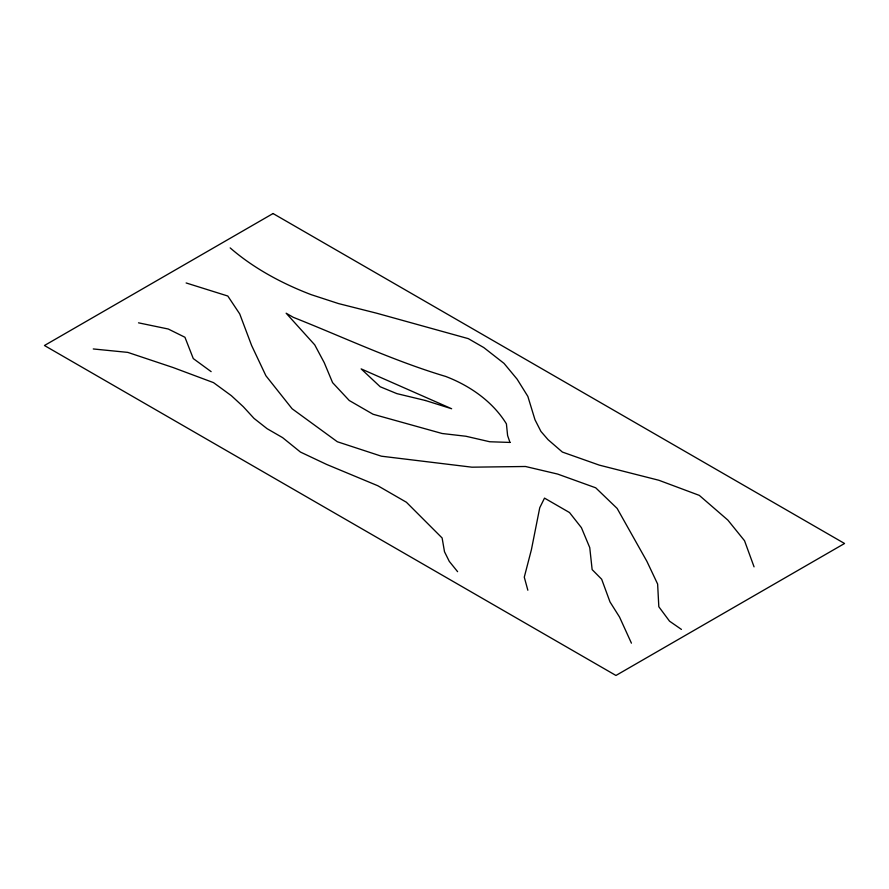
<?xml version="1.0" encoding="UTF-8"?>
<svg xmlns="http://www.w3.org/2000/svg" width="889" height="889" viewBox="0 0 889 889"><rect width="100%" height="100%" fill="white"/><g stroke="black" fill="none" stroke-linecap="round" stroke-linejoin="round"><path stroke-width="1.33" d="M93.267 348.955L127.794 352.388L173.033 367.513L213.516 382.637L231.373 395.694L243.286 406.695L253.998 418.375L267.1 428.687L282.58 437.621L300.438 452.057L326.63 464.436L377.825 485.75L406.395 502.241L442.122 537.989L444.5 551.736L449.267 561.359L457.602 571.671M138.506 322.829L168.277 329.019L184.945 337.264L193.28 358.578L211.138 371.635M186.134 282.958L227.806 296.026L239.708 313.895L251.62 345.51L265.911 375.758L292.103 408.751L337.342 441.755L381.392 456.19L471.881 467.181L525.466 466.492L557.614 474.059L595.708 487.805L617.144 508.43L646.903 561.359L657.627 584.04L658.816 606.731L669.528 621.167L681.43 629.412M631.423 643.158L619.522 617.033L609.998 601.92L601.664 579.228L592.141 569.605L589.751 547.613L581.417 527.677L569.516 512.553L544.513 498.118L539.745 507.741L531.411 549.669L524.277 577.172L527.844 590.229M754.061 566.86L744.538 540.734L727.869 520.109L699.299 495.373L658.816 480.249L599.286 465.125L562.37 452.057L548.08 439.688L540.945 431.443L534.989 419.752L527.844 396.383L517.131 379.192L504.03 363.39L483.794 347.577L468.314 338.642L376.636 313.206L338.531 303.582L311.15 294.648A287.214 165.821 0 0 1 230.184 247.909M273.045 213.538L44.45 345.51L615.955 675.462L844.55 543.49L273.045 213.538M509.986 442.433L489.739 441.755L465.936 436.255L442.122 433.499L373.058 414.252L349.255 400.506L332.586 382.637L324.252 362.701L314.717 344.832L286.147 313.206L293.292 317.329C343.965 337.409 393.36 360.823 445.689 376.447C469.848 385.659 492.773 401.584 506.408 423.875L507.608 435.566L509.986 442.433M425.453 400.506L396.872 393.627L380.203 386.759L361.156 368.891L451.645 408.751L425.453 400.506"/></g></svg>
